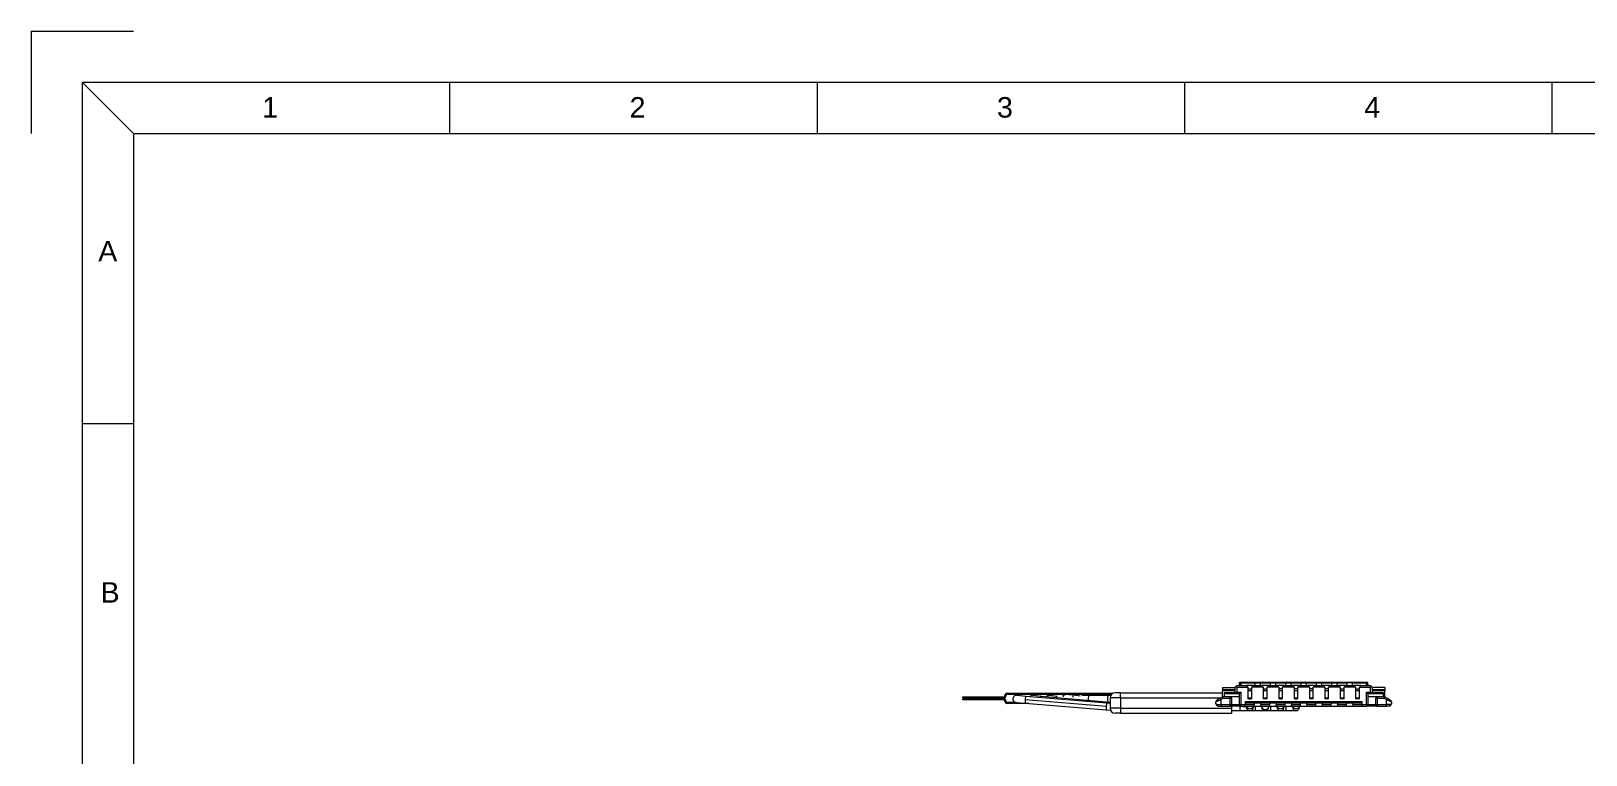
# Model space of a CAD drawing. Header units: inches. Extents: x 62 to 359, y 535 to 745.
# Drawn here: x 61.8 to 213.6, y 674.3 to 745 of the extents above; entities that cross this region are included whole.
import ezdxf

# ---------------------------------------------------------------- set-up
doc = ezdxf.new("R2010")
doc.units = ezdxf.units.IN
doc.header["$MEASUREMENT"] = 0
doc.linetypes.add('DOT_CENTER', pattern=[14, 12, -1, 0, -1])
doc.layers.get('0').update_dxf_attribs({"lineweight": 5})
doc.layers.get('Defpoints').update_dxf_attribs({"lineweight": 5})
doc.layers.add('1', color=7, linetype='Continuous', lineweight=5)
doc.styles.get("Standard").update_dxf_attribs({"font": 'ARIALUNI.TTF', "height": 3})

msp = doc.modelspace()

# ---------------------------------------------------------------- linework, layer by layer
for p, q in [((66.81, 740.019), (66.81, 540.019)), ((66.81, 740.019), (353.81, 740.019)), ((66.81, 740.019), (71.81, 735.019)), ((102.685, 740.019), (102.685, 735.019)), ((138.56, 740.019), (138.56, 735.019)), ((174.435, 740.019), (174.435, 735.019)), ((210.31, 740.019), (210.31, 735.019)), ((71.81, 735.019), (71.81, 545.019)), ((71.81, 735.019), (348.81, 735.019)), ((66.81, 706.679), (71.81, 706.679))]:
    msp.add_line(p, q)
at = {"color": 7, "linetype": 'Continuous'}
for p, q in [((157.114, 680.349), (167.466, 680.349)), ((157.114, 680.249), (167.327, 680.249)), ((168.184, 680.399), (167.684, 680.399)), ((168.184, 680.399), (178.159, 680.399)), ((178.159, 680.899), (179.409, 680.899)), ((178.159, 680.899), (178.159, 680.719)), ((178.159, 680.719), (179.409, 680.719)), ((178.159, 680.719), (178.159, 680.569)), ((178.159, 679.999), (178.159, 680.569)), ((179.409, 680.569), (178.159, 680.569)), ((178.309, 680.419), (178.309, 680.319)), ((178.309, 680.319), (178.309, 679.999)), ((178.309, 680.319), (179.409, 680.319)), ((179.409, 680.949), (179.453, 680.993)), ((179.409, 680.319), (179.409, 680.949)), ((179.409, 680.319), (179.809, 680.319)), ((179.559, 681.099), (179.453, 680.993)), ((179.559, 681.099), (179.959, 681.099)), ((179.559, 680.949), (180.644, 680.949)), ((192.359, 681.399), (179.809, 681.399)), ((179.809, 681.199), (179.809, 681.399)), ((179.959, 681.349), (179.809, 681.199)), ((179.809, 681.199), (179.809, 681.099)), ((179.809, 679.999), (179.809, 680.319)), ((179.959, 681.349), (181.334, 681.349)), ((179.959, 681.349), (179.959, 681.099)), ((179.959, 681.099), (180.494, 681.099)), ((180.644, 680.949), (180.494, 681.099)), ((181.174, 681.099), (180.494, 681.099)), ((180.644, 680.949), (180.644, 680.769)), ((180.644, 680.769), (180.644, 679.799)), ((180.644, 680.769), (181.024, 680.769)), ((181.174, 681.099), (181.024, 680.949)), ((182.144, 680.949), (181.024, 680.949)), ((181.024, 680.769), (181.024, 680.949)), ((181.024, 679.799), (181.024, 680.769)), ((181.174, 681.099), (181.334, 681.099)), ((181.334, 681.349), (181.834, 681.349)), ((181.334, 681.099), (181.334, 681.349)), ((181.334, 681.099), (181.834, 681.099)), ((181.834, 681.349), (181.834, 681.099)), ((181.834, 681.349), (182.834, 681.349)), ((181.834, 681.099), (181.994, 681.099)), ((182.144, 680.949), (181.994, 681.099)), ((182.674, 681.099), (181.994, 681.099)), ((182.144, 680.949), (182.144, 680.769)), ((182.144, 680.769), (182.144, 679.799)), ((182.144, 680.769), (182.524, 680.769)), ((182.674, 681.099), (182.524, 680.949)), ((182.524, 680.769), (182.524, 680.949)), ((183.644, 680.949), (182.524, 680.949)), ((182.524, 679.799), (182.524, 680.769)), ((182.674, 681.099), (182.834, 681.099)), ((182.834, 681.349), (183.334, 681.349)), ((182.834, 681.099), (182.834, 681.349)), ((182.834, 681.099), (183.334, 681.099)), ((183.334, 681.349), (184.334, 681.349)), ((183.334, 681.349), (183.334, 681.099)), ((183.334, 681.099), (183.494, 681.099)), ((183.644, 680.949), (183.494, 681.099)), ((184.174, 681.099), (183.494, 681.099)), ((183.644, 680.949), (183.644, 680.769)), ((183.644, 680.769), (183.644, 679.799)), ((184.024, 680.769), (183.644, 680.769)), ((184.174, 681.099), (184.024, 680.949)), ((184.024, 680.769), (184.024, 680.949)), ((185.144, 680.949), (184.024, 680.949)), ((184.024, 679.799), (184.024, 680.769)), ((184.174, 681.099), (184.334, 681.099)), ((184.334, 681.349), (184.834, 681.349)), ((184.334, 681.099), (184.334, 681.349)), ((184.334, 681.099), (184.834, 681.099)), ((184.834, 681.349), (184.834, 681.099)), ((184.834, 681.349), (185.834, 681.349)), ((184.834, 681.099), (184.994, 681.099)), ((185.144, 680.949), (184.994, 681.099)), ((185.674, 681.099), (184.994, 681.099)), ((185.144, 680.949), (185.144, 680.769)), ((185.144, 680.769), (185.144, 679.799)), ((185.524, 680.769), (185.144, 680.769)), ((185.674, 681.099), (185.524, 680.949)), ((185.524, 680.769), (185.524, 680.949)), ((186.644, 680.949), (185.524, 680.949)), ((185.524, 679.799), (185.524, 680.769)), ((185.674, 681.099), (185.834, 681.099)), ((185.834, 681.349), (186.334, 681.349)), ((185.834, 681.099), (185.834, 681.349)), ((185.834, 681.099), (186.334, 681.099)), ((186.334, 681.349), (186.334, 681.099)), ((186.334, 681.349), (187.334, 681.349)), ((186.334, 681.099), (186.494, 681.099)), ((186.644, 680.949), (186.494, 681.099)), ((187.174, 681.099), (186.494, 681.099)), ((186.644, 680.949), (186.644, 680.769)), ((186.644, 680.769), (186.644, 679.799)), ((187.024, 680.769), (186.644, 680.769)), ((187.174, 681.099), (187.024, 680.949)), ((187.024, 680.769), (187.024, 680.949)), ((188.144, 680.949), (187.024, 680.949)), ((187.024, 679.799), (187.024, 680.769)), ((187.174, 681.099), (187.334, 681.099)), ((187.334, 681.349), (187.834, 681.349)), ((187.334, 681.099), (187.334, 681.349)), ((187.334, 681.099), (187.834, 681.099)), ((187.834, 681.349), (188.834, 681.349)), ((187.834, 681.349), (187.834, 681.099)), ((187.834, 681.099), (187.994, 681.099)), ((188.144, 680.949), (187.994, 681.099)), ((188.674, 681.099), (187.994, 681.099)), ((188.144, 680.949), (188.144, 680.769)), ((188.524, 680.769), (188.144, 680.769)), ((188.144, 680.769), (188.144, 679.799)), ((188.674, 681.099), (188.524, 680.949)), ((188.524, 680.769), (188.524, 680.949)), ((189.644, 680.949), (188.524, 680.949)), ((188.524, 679.799), (188.524, 680.769)), ((188.674, 681.099), (188.834, 681.099)), ((188.834, 681.349), (189.334, 681.349)), ((188.834, 681.099), (188.834, 681.349)), ((188.834, 681.099), (189.334, 681.099)), ((189.334, 681.349), (189.334, 681.099)), ((189.334, 681.349), (190.334, 681.349)), ((189.334, 681.099), (189.494, 681.099)), ((189.644, 680.949), (189.494, 681.099)), ((190.174, 681.099), (189.494, 681.099)), ((189.644, 680.949), (189.644, 680.769)), ((189.644, 680.769), (190.024, 680.769)), ((189.644, 680.769), (189.644, 679.799)), ((190.174, 681.099), (190.024, 680.949)), ((191.144, 680.949), (190.024, 680.949)), ((190.024, 680.769), (190.024, 680.949)), ((190.024, 679.799), (190.024, 680.769)), ((190.174, 681.099), (190.334, 681.099)), ((190.834, 681.349), (190.334, 681.349)), ((190.334, 681.099), (190.334, 681.349)), ((190.334, 681.099), (190.834, 681.099)), ((190.834, 681.349), (192.209, 681.349)), ((190.834, 681.349), (190.834, 681.099)), ((190.834, 681.099), (190.994, 681.099)), ((191.144, 680.949), (190.994, 681.099)), ((191.674, 681.099), (190.994, 681.099)), ((191.144, 680.949), (191.144, 680.769)), ((191.144, 680.769), (191.524, 680.769)), ((191.144, 680.769), (191.144, 679.799)), ((191.674, 681.099), (191.524, 680.949)), ((191.524, 680.949), (192.609, 680.949)), ((191.524, 680.769), (191.524, 680.949)), ((191.524, 679.799), (191.524, 680.769)), ((191.674, 681.099), (192.209, 681.099)), ((192.359, 681.199), (192.209, 681.349)), ((192.209, 681.099), (192.209, 681.349)), ((192.209, 681.099), (192.609, 681.099)), ((192.359, 681.199), (192.359, 681.399)), ((192.359, 681.199), (192.359, 681.099)), ((192.359, 680.319), (192.759, 680.319)), ((192.359, 680.319), (192.359, 679.999)), ((192.715, 680.993), (192.609, 681.099)), ((192.715, 680.993), (192.759, 680.949)), ((192.759, 680.949), (192.759, 680.319)), ((194.009, 680.899), (192.759, 680.899)), ((192.759, 680.719), (194.009, 680.719)), ((194.009, 680.569), (192.759, 680.569)), ((192.759, 680.319), (193.859, 680.319)), ((193.859, 680.419), (193.859, 680.319)), ((193.859, 680.319), (193.859, 679.999)), ((194.009, 680.899), (194.009, 680.719)), ((194.009, 680.719), (194.009, 680.569)), ((194.009, 679.999), (194.009, 680.569)), ((152.814, 679.999), (156.814, 679.999)), ((152.814, 679.899), (152.814, 679.999)), ((156.814, 679.899), (152.814, 679.899)), ((152.814, 679.699), (152.814, 679.799)), ((152.814, 679.799), (156.814, 679.799)), ((156.814, 679.699), (152.814, 679.699)), ((156.914, 680.099), (156.914, 680.149)), ((156.914, 679.549), (156.914, 679.599)), ((157.014, 680.149), (157.014, 680.099)), ((157.014, 679.599), (157.014, 679.549)), ((158.02, 679.449), (157.114, 679.449)), ((159.232, 679.349), (157.114, 679.349)), ((158.005, 679.45), (158.9, 679.376)), ((158.063, 680.147), (158.957, 680.074)), ((158.9, 679.376), (166.81, 678.724)), ((158.957, 680.074), (166.868, 679.421)), ((159.665, 680.147), (160.444, 680.077)), ((160.444, 680.077), (167.184, 679.471)), ((161.268, 680.147), (162.026, 680.072)), ((162.561, 680.019), (162.631, 680.116)), ((163.653, 680.184), (164.265, 680.105)), ((164.434, 680.149), (165.144, 680.149)), ((165.144, 680.149), (166.034, 680.149)), ((166.034, 680.149), (166.663, 680.149)), ((166.034, 680.149), (166.663, 680.149)), ((166.663, 680.149), (167.024, 680.149)), ((166.663, 680.149), (167.024, 680.149)), ((166.81, 678.724), (167.23, 678.689)), ((166.868, 679.421), (167.184, 679.395)), ((167.024, 680.149), (167.251, 680.149)), ((167.024, 680.149), (167.251, 680.149)), ((167.184, 679.899), (167.184, 678.899)), ((177.509, 679.339), (177.509, 679.485)), ((177.934, 679.869), (177.629, 679.693)), ((177.749, 679.099), (178.009, 679.099)), ((178.159, 679.999), (177.934, 679.869)), ((178.009, 679.099), (178.909, 679.099)), ((178.909, 679.999), (178.159, 679.999)), ((179.809, 679.999), (178.909, 679.999)), ((179.959, 679.099), (178.909, 679.099)), ((179.034, 679.099), (179.034, 678.899)), ((179.034, 678.899), (179.034, 678.399)), ((179.059, 679.249), (179.059, 679.849)), ((179.809, 679.249), (179.809, 679.999)), ((179.959, 679.099), (180.156, 679.099)), ((180.156, 679.099), (180.404, 679.099)), ((180.156, 679.099), (180.156, 679.069)), ((180.156, 679.069), (180.662, 679.069)), ((180.404, 679.529), (191.764, 679.529)), ((180.404, 679.379), (180.404, 679.529)), ((180.404, 679.249), (180.404, 679.379)), ((191.764, 679.379), (180.404, 679.379)), ((180.404, 679.099), (180.404, 679.249)), ((181.272, 679.221), (180.404, 679.221)), ((180.407, 679.099), (180.404, 679.134)), ((180.404, 679.099), (180.407, 679.099)), ((180.407, 679.099), (180.662, 679.099)), ((180.484, 678.999), (180.484, 679.069)), ((181.024, 679.799), (180.644, 679.799)), ((180.662, 679.099), (180.769, 679.099)), ((180.662, 679.069), (180.662, 679.099)), ((180.769, 679.099), (180.849, 679.099)), ((180.769, 679.069), (180.769, 679.099)), ((180.849, 679.069), (180.769, 679.069)), ((180.849, 679.099), (181.022, 679.099)), ((180.849, 679.069), (180.849, 679.099)), ((181.022, 679.069), (180.849, 679.069)), ((181.022, 679.099), (181.196, 679.099)), ((181.022, 679.069), (181.022, 679.099)), ((181.196, 679.069), (181.022, 679.069)), ((181.184, 678.999), (181.184, 679.069)), ((181.196, 679.099), (181.261, 679.099)), ((181.196, 679.099), (181.196, 679.069)), ((181.276, 679.069), (181.196, 679.069)), ((181.261, 679.099), (181.272, 679.221)), ((181.261, 679.099), (181.276, 679.099)), ((181.272, 679.221), (181.285, 679.379)), ((181.276, 679.099), (181.382, 679.099)), ((181.276, 679.069), (181.276, 679.099)), ((181.382, 679.099), (181.462, 679.099)), ((181.382, 679.069), (181.382, 679.099)), ((181.462, 679.069), (181.382, 679.069)), ((181.462, 679.099), (181.476, 679.099)), ((181.462, 679.069), (181.462, 679.099)), ((181.476, 679.069), (181.462, 679.069)), ((181.476, 679.099), (181.502, 679.099)), ((181.476, 679.069), (181.476, 679.099)), ((181.502, 679.069), (181.476, 679.069)), ((181.502, 679.099), (181.542, 679.099)), ((181.502, 679.069), (181.502, 679.099)), ((181.542, 679.069), (181.502, 679.069)), ((181.542, 679.099), (181.596, 679.099)), ((181.542, 679.069), (181.542, 679.099)), ((181.596, 679.069), (181.542, 679.069)), ((181.596, 679.099), (181.649, 679.099)), ((181.596, 679.069), (181.596, 679.099)), ((181.649, 679.069), (181.596, 679.069)), ((181.649, 679.099), (181.702, 679.099)), ((181.649, 679.069), (181.649, 679.099)), ((181.702, 679.069), (181.649, 679.069)), ((181.702, 679.099), (181.742, 679.099)), ((181.702, 679.069), (181.702, 679.099)), ((181.742, 679.069), (181.702, 679.069)), ((181.742, 679.099), (181.769, 679.099)), ((181.742, 679.069), (181.742, 679.099)), ((181.769, 679.069), (181.742, 679.069)), ((181.769, 679.099), (181.782, 679.099)), ((181.769, 679.069), (181.769, 679.099)), ((181.782, 679.069), (181.769, 679.069)), ((181.782, 679.099), (181.862, 679.099)), ((181.782, 679.069), (181.782, 679.099)), ((181.862, 679.069), (181.782, 679.069)), ((181.862, 679.099), (181.907, 679.099)), ((181.862, 679.099), (181.862, 679.069)), ((181.883, 679.379), (181.896, 679.221)), ((182.772, 679.221), (181.896, 679.221)), ((181.907, 679.099), (181.896, 679.221)), ((181.907, 679.099), (182.761, 679.099)), ((181.984, 679.081), (181.984, 679.099)), ((181.984, 678.999), (181.984, 679.081)), ((182.524, 679.799), (182.144, 679.799)), ((182.684, 679.081), (182.684, 679.099)), ((182.684, 678.999), (182.684, 679.081)), ((182.761, 679.099), (182.772, 679.221)), ((182.761, 679.099), (183.407, 679.099)), ((182.772, 679.221), (182.785, 679.379)), ((183.383, 679.379), (183.396, 679.221)), ((184.272, 679.221), (183.396, 679.221)), ((183.407, 679.099), (183.396, 679.221)), ((183.407, 679.099), (184.261, 679.099)), ((183.484, 678.999), (183.484, 679.099)), ((184.024, 679.799), (183.644, 679.799)), ((184.184, 678.999), (184.184, 679.099)), ((184.261, 679.099), (184.272, 679.221)), ((184.261, 679.099), (184.907, 679.099)), ((184.272, 679.221), (184.285, 679.379)), ((184.883, 679.379), (184.896, 679.221)), ((184.907, 679.099), (184.896, 679.221)), ((185.772, 679.221), (184.896, 679.221)), ((184.907, 679.099), (185.761, 679.099)), ((184.984, 678.999), (184.984, 679.099)), ((185.524, 679.799), (185.144, 679.799)), ((185.684, 678.999), (185.684, 679.099)), ((185.761, 679.099), (185.772, 679.221)), ((185.761, 679.099), (186.407, 679.099)), ((185.772, 679.221), (185.785, 679.379)), ((186.383, 679.379), (186.396, 679.221)), ((186.407, 679.099), (186.396, 679.221)), ((187.272, 679.221), (186.396, 679.221)), ((186.407, 679.099), (187.261, 679.099)), ((187.024, 679.799), (186.644, 679.799)), ((187.261, 679.099), (187.272, 679.221)), ((187.261, 679.099), (187.907, 679.099)), ((187.272, 679.221), (187.285, 679.379)), ((187.883, 679.379), (187.896, 679.221)), ((187.907, 679.099), (187.896, 679.221)), ((188.772, 679.221), (187.896, 679.221)), ((187.907, 679.099), (188.761, 679.099)), ((188.524, 679.799), (188.144, 679.799)), ((188.761, 679.099), (188.772, 679.221)), ((188.761, 679.099), (189.407, 679.099)), ((188.772, 679.221), (188.785, 679.379)), ((189.383, 679.379), (189.396, 679.221)), ((189.407, 679.099), (189.396, 679.221)), ((190.272, 679.221), (189.396, 679.221)), ((189.407, 679.099), (190.261, 679.099)), ((190.024, 679.799), (189.644, 679.799)), ((190.261, 679.099), (190.272, 679.221)), ((190.261, 679.099), (190.907, 679.099)), ((190.272, 679.221), (190.285, 679.379)), ((190.883, 679.379), (190.896, 679.221)), ((190.907, 679.099), (190.896, 679.221)), ((191.764, 679.221), (190.896, 679.221)), ((190.907, 679.099), (191.009, 679.099)), ((191.009, 679.099), (191.026, 679.099)), ((191.009, 679.069), (191.009, 679.099)), ((191.026, 679.069), (191.009, 679.069)), ((191.026, 679.099), (191.059, 679.099)), ((191.026, 679.069), (191.026, 679.099)), ((191.059, 679.069), (191.026, 679.069)), ((191.059, 679.099), (191.126, 679.099)), ((191.059, 679.069), (191.059, 679.099)), ((191.126, 679.069), (191.059, 679.069)), ((191.126, 679.099), (191.192, 679.099)), ((191.126, 679.069), (191.126, 679.099)), ((191.192, 679.069), (191.126, 679.069)), ((191.524, 679.799), (191.144, 679.799)), ((191.192, 679.099), (191.276, 679.099)), ((191.192, 679.069), (191.192, 679.099)), ((191.276, 679.069), (191.192, 679.069)), ((191.276, 679.099), (191.426, 679.099)), ((191.276, 679.069), (191.276, 679.099)), ((191.426, 679.069), (191.276, 679.069)), ((191.426, 679.099), (191.509, 679.099)), ((191.426, 679.069), (191.426, 679.099)), ((191.509, 679.069), (191.426, 679.069)), ((191.509, 679.099), (191.576, 679.099)), ((191.509, 679.069), (191.509, 679.099)), ((191.576, 679.069), (191.509, 679.069)), ((191.576, 679.099), (191.642, 679.099)), ((191.576, 679.069), (191.576, 679.099)), ((191.642, 679.069), (191.576, 679.069)), ((191.642, 679.099), (191.659, 679.099)), ((191.642, 679.069), (191.642, 679.099)), ((191.659, 679.069), (191.642, 679.069)), ((191.659, 679.099), (191.761, 679.099)), ((191.659, 679.069), (191.659, 679.099)), ((191.761, 679.099), (191.764, 679.134)), ((191.761, 679.099), (191.764, 679.099)), ((191.764, 679.529), (191.764, 679.379)), ((191.764, 679.379), (191.764, 679.249)), ((191.764, 679.249), (191.764, 679.099)), ((191.764, 679.099), (192.209, 679.099)), ((193.259, 679.099), (192.209, 679.099)), ((192.359, 679.999), (192.359, 679.249)), ((193.259, 679.999), (192.359, 679.999)), ((193.109, 679.849), (193.109, 679.249)), ((194.009, 679.999), (193.259, 679.999)), ((193.259, 679.099), (194.159, 679.099)), ((194.234, 679.869), (194.009, 679.999)), ((194.419, 679.099), (194.159, 679.099)), ((194.234, 679.869), (194.539, 679.693)), ((194.659, 679.485), (194.659, 679.339)), ((168.184, 678.399), (167.684, 678.399)), ((168.184, 678.399), (179.034, 678.399)), ((179.034, 678.649), (179.834, 678.649)), ((179.034, 678.649), (179.834, 678.649)), ((179.034, 678.649), (179.834, 678.649)), ((179.034, 678.649), (179.834, 678.649)), ((179.834, 678.649), (180.834, 678.649)), ((179.834, 678.649), (180.834, 678.649)), ((179.834, 678.649), (180.834, 678.649)), ((179.834, 678.649), (180.834, 678.649)), ((180.834, 678.649), (181.334, 678.649)), ((180.834, 678.649), (181.334, 678.649)), ((180.834, 678.649), (181.334, 678.649)), ((181.334, 678.649), (182.334, 678.649)), ((181.334, 678.649), (182.334, 678.649)), ((181.334, 678.649), (182.334, 678.649)), ((182.334, 678.649), (182.834, 678.649)), ((182.334, 678.649), (182.834, 678.649)), ((182.834, 678.649), (183.834, 678.649)), ((182.834, 678.649), (183.834, 678.649)), ((183.834, 678.649), (184.334, 678.649)), ((184.334, 678.649), (185.334, 678.649))]:
    msp.add_line(p, q, dxfattribs=at)
at = {"color": 124, "linetype": 'Continuous'}
for p, q in [((168.184, 679.899), (168.184, 680.399)), ((178.309, 680.419), (179.409, 680.419)), ((179.559, 680.949), (179.559, 680.469)), ((179.559, 680.469), (179.959, 680.469)), ((179.959, 680.469), (179.959, 679.249)), ((192.209, 680.469), (192.609, 680.469)), ((192.209, 679.249), (192.209, 680.469)), ((192.609, 680.469), (192.609, 680.949)), ((192.759, 680.419), (193.859, 680.419)), ((160.444, 680.077), (160.437, 680.076)), ((168.184, 679.899), (167.184, 679.899)), ((168.184, 678.899), (167.184, 678.899)), ((168.184, 679.899), (168.184, 678.899)), ((168.184, 679.899), (177.986, 679.899)), ((168.184, 678.899), (168.184, 678.399)), ((168.184, 678.899), (179.034, 678.899)), ((177.638, 679.249), (178.009, 679.249)), ((177.934, 679.869), (178.009, 679.739)), ((178.199, 679.849), (178.009, 679.739)), ((178.009, 679.739), (178.009, 679.249)), ((178.009, 679.249), (178.909, 679.249)), ((178.009, 679.249), (178.009, 679.099)), ((178.909, 679.849), (178.199, 679.849)), ((178.909, 679.849), (178.909, 679.999)), ((179.059, 679.849), (178.909, 679.849)), ((178.909, 679.249), (178.909, 679.849)), ((178.909, 679.249), (179.059, 679.249)), ((178.909, 679.099), (178.909, 679.249)), ((179.059, 679.249), (179.809, 679.249)), ((179.809, 679.249), (179.959, 679.249)), ((179.834, 679.099), (179.834, 678.649)), ((179.959, 679.249), (180.404, 679.249)), ((179.959, 679.099), (179.959, 679.249)), ((181.334, 679.099), (181.334, 678.649)), ((182.834, 679.099), (182.834, 678.649)), ((184.334, 679.099), (184.334, 678.649)), ((191.764, 679.249), (192.209, 679.249)), ((192.209, 679.249), (192.359, 679.249)), ((192.209, 679.249), (192.209, 679.099)), ((192.359, 679.249), (193.109, 679.249)), ((193.259, 679.849), (193.109, 679.849)), ((193.109, 679.249), (193.259, 679.249)), ((193.259, 679.999), (193.259, 679.849)), ((193.259, 679.849), (193.259, 679.249)), ((193.859, 679.848), (193.259, 679.849)), ((193.259, 679.249), (193.259, 679.099)), ((193.259, 679.249), (194.159, 679.249)), ((193.907, 679.848), (193.859, 679.848)), ((193.969, 679.849), (193.907, 679.848)), ((194.159, 679.739), (193.969, 679.849)), ((194.159, 679.739), (194.234, 679.869)), ((194.159, 679.249), (194.159, 679.739)), ((194.159, 679.099), (194.159, 679.249)), ((194.53, 679.249), (194.159, 679.249))]:
    msp.add_line(p, q, dxfattribs=at)
at = {"color": 7, "linetype": 'Continuous'}
for centre, radius, start, end in [((157.114, 680.149), 0.2, 90, 180), ((157.114, 680.149), 0.1, 90, 180), ((167.684, 679.899), 0.5, 90, 180), ((179.559, 681.099), 0.15, 225, 270), ((180.834, 680.249), 0.35, 90, 122.87835), ((180.834, 680.249), 0.35, 57.12165, 90), ((182.334, 680.249), 0.35, 90, 122.87835), ((182.334, 680.249), 0.35, 57.12165, 90), ((183.834, 680.249), 0.35, 90, 122.87835), ((183.834, 680.249), 0.35, 57.12165, 90), ((185.334, 680.249), 0.35, 90, 122.87835), ((185.334, 680.249), 0.35, 57.12165, 90), ((186.834, 680.249), 0.35, 90, 122.87835), ((186.834, 680.249), 0.35, 57.12165, 90), ((188.334, 680.249), 0.35, 90, 122.87835), ((188.334, 680.249), 0.35, 57.12165, 90), ((189.834, 680.249), 0.35, 90, 122.87835), ((189.834, 680.249), 0.35, 57.12165, 90), ((191.334, 680.249), 0.35, 90, 122.87835), ((191.334, 680.249), 0.35, 57.12165, 90), ((192.609, 681.099), 0.15, 270, 315), ((156.814, 680.099), 0.1, 270, 0), ((156.814, 680.099), 0.2, 270, 0), ((156.814, 679.599), 0.2, 0, 90), ((156.814, 679.599), 0.1, 0, 90), ((157.114, 679.549), 0.2, 180, 270), ((157.114, 679.549), 0.1, 180, 270), ((158.034, 679.799), 0.35, 85.28525, 265.28525), ((159.634, 679.799), 0.35, 90, 136.65803), ((159.634, 679.799), 0.35, 84.86362, 90), ((161.234, 679.799), 0.35, 90, 138.65443), ((161.234, 679.799), 0.35, 84.35945, 90), ((167.684, 678.899), 0.5, 180, 270), ((177.749, 679.485), 0.24, 120, 180), ((177.749, 679.339), 0.24, 180, 270), ((178.909, 679.849), 0.15, 360, 90), ((178.909, 679.249), 0.15, 270, 0), ((179.959, 679.249), 0.15, 180, 270), ((180.834, 678.999), 0.35, 180, 270), ((180.834, 680.249), 0.35, 237.12165, 302.87835), ((180.834, 678.999), 0.35, 270, 360), ((182.334, 678.999), 0.35, 180, 270), ((182.334, 680.249), 0.35, 237.12165, 302.87835), ((182.334, 678.999), 0.35, 270, 360), ((183.834, 678.999), 0.35, 180, 270), ((183.834, 680.249), 0.35, 237.12165, 302.87835), ((183.834, 678.999), 0.35, 270, 360), ((185.334, 678.999), 0.35, 180, 270), ((185.334, 680.249), 0.35, 237.12165, 302.87835), ((185.334, 678.999), 0.35, 270, 360), ((186.834, 680.249), 0.35, 237.12165, 302.87835), ((188.334, 680.249), 0.35, 237.12165, 302.87835), ((189.834, 680.249), 0.35, 237.12165, 302.87835), ((191.334, 680.249), 0.35, 237.12165, 302.87835), ((192.209, 679.249), 0.15, 270, 0), ((193.259, 679.849), 0.15, 90, 180), ((193.259, 679.249), 0.15, 180, 270), ((194.419, 679.339), 0.24, 269.99986, 0), ((194.419, 679.485), 0.24, 0, 60)]:
    msp.add_arc(centre, radius, start, end, dxfattribs=at)
at = {"color": 124, "linetype": 'Continuous'}
msp.add_arc((162.915, 679.912), 0.35, 144.39547, 162.57328, dxfattribs=at)
at = {"color": 7, "linetype": 'Continuous'}
for points in [[(162.631, 680.116), (162.666, 680.157), (162.697, 680.186), (162.736, 680.213), (162.77, 680.231), (162.792, 680.24), (162.817, 680.249)], [(163.112, 680.249), (163.196, 680.239), (163.29, 680.229), (163.426, 680.212), (163.653, 680.184)], [(179.559, 680.469), (179.527, 680.437), (179.496, 680.406), (179.471, 680.381), (179.448, 680.358), (179.432, 680.342), (179.419, 680.328), (179.414, 680.323), (179.409, 680.319)], [(179.959, 680.469), (179.927, 680.437), (179.896, 680.406), (179.871, 680.381), (179.848, 680.358), (179.832, 680.342), (179.819, 680.328), (179.814, 680.323), (179.809, 680.319)], [(192.209, 680.469), (192.241, 680.437), (192.272, 680.406), (192.297, 680.381), (192.32, 680.358), (192.336, 680.342), (192.349, 680.328), (192.354, 680.323), (192.359, 680.319)], [(192.609, 680.469), (192.641, 680.437), (192.672, 680.406), (192.697, 680.381), (192.72, 680.358), (192.736, 680.342), (192.749, 680.328), (192.754, 680.323), (192.759, 680.319)], [(178.199, 679.849), (178.195, 679.864), (178.192, 679.877), (178.188, 679.891), (178.183, 679.907), (178.18, 679.919), (178.178, 679.927), (178.176, 679.934), (178.175, 679.94), (178.173, 679.947), (178.17, 679.956), (178.168, 679.966), (178.166, 679.974), (178.164, 679.98), (178.162, 679.988), (178.16, 679.993), (178.159, 679.999)], [(193.969, 679.849), (193.973, 679.864), (193.976, 679.877), (193.98, 679.891), (193.984, 679.907), (193.988, 679.919), (193.99, 679.927), (193.992, 679.934), (193.993, 679.94), (193.995, 679.947), (193.998, 679.956), (194, 679.966), (194.002, 679.974), (194.004, 679.98), (194.006, 679.988), (194.008, 679.993), (194.009, 679.999)]]:
    msp.add_spline(points, degree=3, dxfattribs=at)
at = {"color": 124, "linetype": 'Continuous'}
for points in [[(158.929, 679.998), (158.91, 679.888), (158.895, 679.753), (158.886, 679.611), (158.883, 679.516), (158.885, 679.442), (158.89, 679.394), (158.9, 679.376)], [(158.957, 680.074), (158.949, 680.065), (158.939, 680.04), (158.929, 679.998)], [(160.437, 680.076), (160.405, 680.04), (160.374, 679.957)], [(162.026, 680.072), (161.986, 680.04), (161.947, 679.942)], [(163.608, 680.161), (163.555, 680.068), (163.515, 679.925)], [(163.653, 680.184), (163.631, 680.179), (163.608, 680.161)], [(165.144, 680.149), (165.109, 680.127), (165.079, 680.067), (165.056, 679.974), (165.042, 679.799), (165.056, 679.624), (165.061, 679.596), (165.067, 679.57)], [(166.839, 679.346), (166.821, 679.236), (166.806, 679.101), (166.796, 678.959), (166.793, 678.863), (166.795, 678.789), (166.801, 678.741), (166.81, 678.724)], [(166.868, 679.421), (166.859, 679.413), (166.85, 679.387), (166.839, 679.346)], [(167.024, 680.149), (166.973, 680.102), (166.936, 679.974), (166.922, 679.799), (166.936, 679.624), (166.973, 679.496), (167.024, 679.449)], [(177.509, 679.485), (177.513, 679.508), (177.525, 679.528), (177.541, 679.544), (177.573, 679.563)], [(177.638, 679.249), (177.616, 679.25), (177.581, 679.258), (177.541, 679.279), (177.53, 679.289), (177.516, 679.309), (177.509, 679.339)], [(177.573, 679.563), (177.573, 679.568), (177.572, 679.573), (177.572, 679.578), (177.572, 679.583), (177.572, 679.592), (177.573, 679.602), (177.575, 679.612), (177.577, 679.621), (177.58, 679.63), (177.583, 679.639), (177.592, 679.655), (177.602, 679.67), (177.615, 679.683), (177.629, 679.693)], [(177.573, 679.563), (177.582, 679.566), (177.591, 679.57), (177.6, 679.574), (177.61, 679.578), (177.631, 679.587), (177.654, 679.596), (177.704, 679.616), (177.759, 679.638), (177.819, 679.662), (177.881, 679.687), (177.913, 679.699), (177.945, 679.712), (177.961, 679.719), (177.977, 679.726), (177.985, 679.729), (177.993, 679.732), (178.001, 679.736), (178.009, 679.739)], [(177.638, 679.249), (177.67, 679.143), (177.749, 679.099)], [(180.494, 679.069), (180.554, 678.961), (180.659, 678.882), (180.834, 678.842), (181.009, 678.882), (181.114, 678.961), (181.173, 679.069)], [(180.644, 679.854), (180.651, 679.85), (180.659, 679.846), (180.744, 679.816), (180.834, 679.806), (180.924, 679.816), (181.009, 679.846), (181.017, 679.85), (181.024, 679.854)], [(181.984, 679.081), (182.031, 678.921), (182.159, 678.803), (182.334, 678.76), (182.509, 678.803), (182.637, 678.921), (182.684, 679.081)], [(182.144, 679.896), (182.151, 679.892), (182.159, 679.888), (182.244, 679.856), (182.334, 679.845), (182.424, 679.856), (182.509, 679.888), (182.517, 679.892), (182.524, 679.896)], [(183.488, 679.099), (183.544, 678.974), (183.659, 678.882), (183.834, 678.842), (184.009, 678.882), (184.124, 678.974), (184.18, 679.099)], [(183.644, 679.854), (183.651, 679.85), (183.659, 679.846), (183.744, 679.816), (183.834, 679.806), (183.924, 679.816), (184.009, 679.846), (184.017, 679.85), (184.024, 679.854)], [(184.988, 679.099), (185.044, 678.974), (185.159, 678.882), (185.334, 678.842), (185.509, 678.882), (185.624, 678.974), (185.68, 679.099)], [(185.144, 679.854), (185.151, 679.85), (185.159, 679.846), (185.244, 679.816), (185.334, 679.806), (185.424, 679.816), (185.509, 679.846), (185.517, 679.85), (185.524, 679.854)], [(186.644, 679.939), (186.651, 679.934), (186.659, 679.93), (186.744, 679.895), (186.834, 679.884), (186.924, 679.895), (187.009, 679.93), (187.017, 679.934), (187.024, 679.939)], [(188.144, 679.939), (188.151, 679.934), (188.159, 679.93), (188.244, 679.895), (188.334, 679.884), (188.424, 679.895), (188.509, 679.93), (188.517, 679.934), (188.524, 679.939)], [(189.644, 679.939), (189.651, 679.934), (189.659, 679.93), (189.744, 679.895), (189.834, 679.884), (189.924, 679.895), (190.009, 679.93), (190.017, 679.934), (190.024, 679.939)], [(191.144, 679.939), (191.151, 679.934), (191.159, 679.93), (191.244, 679.895), (191.334, 679.884), (191.424, 679.895), (191.509, 679.93), (191.517, 679.934), (191.524, 679.939)], [(194.159, 679.739), (194.167, 679.736), (194.175, 679.732), (194.183, 679.729), (194.191, 679.726), (194.207, 679.719), (194.223, 679.712), (194.255, 679.699), (194.287, 679.687), (194.349, 679.662), (194.409, 679.638), (194.464, 679.616), (194.514, 679.596), (194.536, 679.587), (194.558, 679.578), (194.568, 679.574), (194.577, 679.57), (194.586, 679.566), (194.595, 679.563)], [(194.419, 679.099), (194.498, 679.143), (194.53, 679.249)], [(194.659, 679.339), (194.652, 679.309), (194.638, 679.289), (194.626, 679.279), (194.587, 679.258), (194.552, 679.25), (194.53, 679.249)], [(194.539, 679.693), (194.553, 679.683), (194.566, 679.67), (194.577, 679.656), (194.585, 679.639), (194.588, 679.631), (194.591, 679.622), (194.593, 679.612), (194.595, 679.603), (194.596, 679.593), (194.596, 679.583), (194.596, 679.573), (194.595, 679.563)], [(194.595, 679.563), (194.618, 679.551), (194.643, 679.528), (194.655, 679.508), (194.659, 679.485)]]:
    msp.add_spline(points, degree=3, dxfattribs=at)
at = {"layer": '1', "color": 30, "linetype": 'DOT_CENTER'}
msp.add_line((158.929, 679.725), (166.839, 679.072), dxfattribs=at)
at = {"layer": 'Defpoints'}
for q in [(71.81, 745.019), (61.81, 735.019)]:
    msp.add_line((61.81, 745.019), q, dxfattribs=at)

# ---------------------------------------------------------------- texts
at = {"char_height": 2, "width": 1.80664, "attachment_point": 1}
for s, insert in [('{1}', (84.381, 738.571)), ('{2}', (120.256, 738.571)), ('{3}', (156.131, 738.571)), ('{4}', (192.006, 738.571)), ('{A}', (68.366, 724.525)), ('{B}', (68.587, 691.195))]:
    msp.add_mtext(s, dxfattribs=dict(at, insert=insert))

doc.saveas('drawing.dxf')
